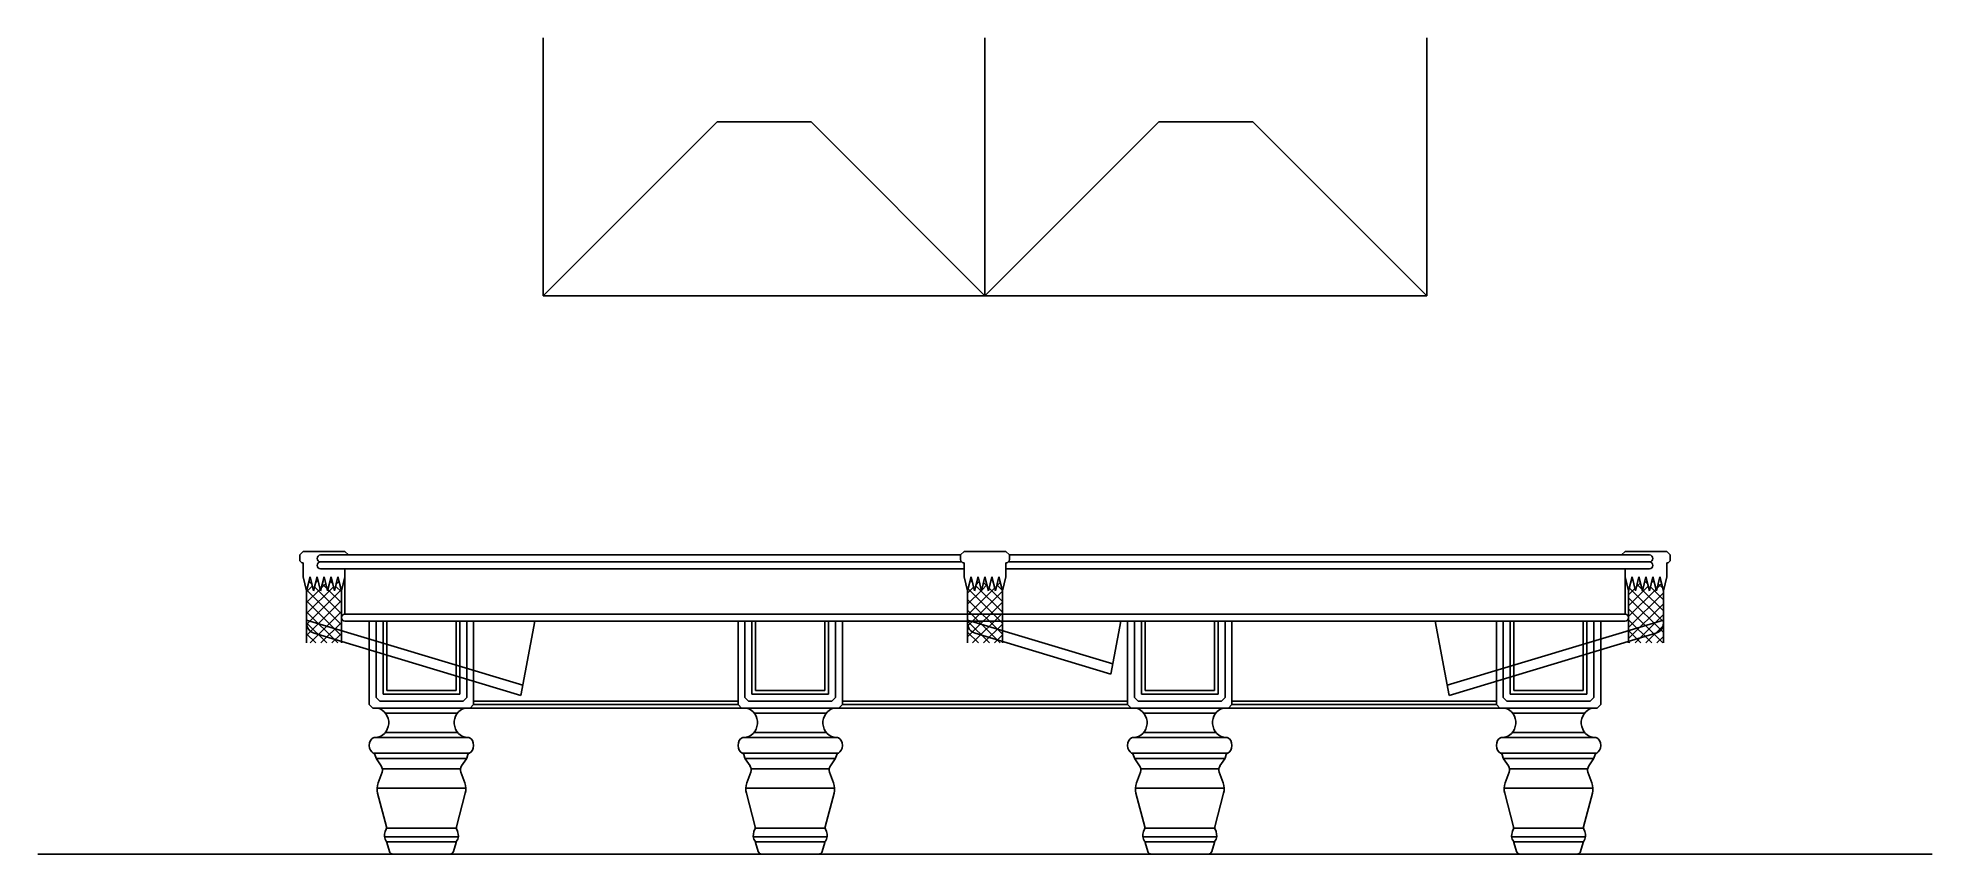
# Model space of a CAD drawing. Header units: millimetres. Extents: x -2723 to 2723, y 0 to 2347.
import ezdxf

# ---------------------------------------------------------------- set-up
doc = ezdxf.new("R2010")
doc.units = ezdxf.units.MM
doc.layers.add('ceco.net 187', color=7, linetype='Continuous')

msp = doc.modelspace()

# ---------------------------------------------------------------- linework, layer by layer
at = {"layer": 'ceco.net 187'}
for p, q in [((-1270, 1605), (-1270, 2346.7)), ((0, 1605), (0, 2346.7)), ((1270, 1605), (1270, 2346.7)), ((-770, 2105), (-1270, 1605)), ((-500, 2105), (-770, 2105)), ((0, 1605), (-500, 2105)), ((0, 1605), (500, 2105)), ((500, 2105), (770, 2105)), ((1270, 1605), (770, 2105)), ((-1270, 1605), (0, 1605)), ((0, 1605), (1270, 1605)), ((-1970, 860), (-1960, 870)), ((-1970, 847.1), (-1970, 860)), ((-1970, 860), (-1970, 860)), ((-1960, 870), (-1840, 870)), ((-1960, 837.1), (-1960, 797.1)), ((-1910, 860), (-70, 860)), ((-1910, 840), (-67.1, 840)), ((-1910, 820), (-60, 820)), ((-1840, 870), (-1830, 860)), ((-1840, 820), (-1840, 797.1)), ((-1830, 860), (-1830, 860)), ((-60, 870), (-70, 860)), ((-70, 847.1), (-70, 860)), ((-70, 860), (-70, 860)), ((60, 870), (-60, 870)), ((-60, 837.1), (-60, 797.1)), ((70, 860), (60, 870)), ((60, 837.1), (60, 797.1)), ((60, 820), (1910, 820)), ((67.1, 840), (1910, 840)), ((70, 860), (1910, 860)), ((70, 847.1), (70, 860)), ((70, 860), (70, 860)), ((1840, 870), (1830, 860)), ((1830, 860), (1830, 860)), ((1960, 870), (1840, 870)), ((1840, 820), (1840, 797.1)), ((1970, 860), (1960, 870)), ((1960, 837.1), (1960, 797.1)), ((1970, 847.1), (1970, 860)), ((1970, 860), (1970, 860)), ((-1960, 797.1), (-1950, 757.1)), ((-1950, 757.1), (-1940, 797.1)), ((-1950, 754.5), (-1933.5, 771)), ((-1950, 691.6), (-1872.9, 768.7)), ((-1934.6, 775.4), (-1943.2, 784.1)), ((-1940.4, 795.5), (-1939.8, 796.1)), ((-1940, 797.1), (-1930, 757.1)), ((-1930, 757.1), (-1920, 797.1)), ((-1850, 690.8), (-1927.2, 768.1)), ((-1924.2, 780.3), (-1917.5, 787)), ((-1918.4, 790.7), (-1921, 793.2)), ((-1920, 797.1), (-1910, 757.1)), ((-1910, 757.1), (-1900, 797.1)), ((-1908, 765), (-1895.2, 777.8)), ((-1891.7, 764), (-1905, 777.2)), ((-1900, 797.1), (-1890, 757.1)), ((-1890, 757.1), (-1880, 797.1)), ((-1875.5, 779.3), (-1882.7, 786.4)), ((-1881.3, 791.7), (-1879.2, 793.8)), ((-1880, 797.1), (-1870, 757.1)), ((-1870, 757.1), (-1860, 797.1)), ((-1850, 753.7), (-1866.7, 770.4)), ((-1865.2, 776.4), (-1856.9, 784.7)), ((-1859.4, 794.5), (-1860.4, 795.5)), ((-1860, 797.1), (-1850, 757.1)), ((-1850, 757.1), (-1840, 797.1)), ((-1840, 690), (-1840, 797.1)), ((-50, 757.1), (-60, 797.1)), ((-40, 797.1), (-50, 757.1)), ((-50, 750), (-32.6, 767.4)), ((-50, 687.2), (28, 765.2)), ((50, 663.8), (-48.6, 762.5)), ((-36.1, 781.3), (-42.4, 787.6)), ((-41.9, 789.6), (-38.9, 792.6)), ((-30, 757.1), (-40, 797.1)), ((-20, 797.1), (-30, 757.1)), ((50, 695.3), (-26.4, 771.6)), ((-25.7, 774.4), (-16.6, 783.4)), ((-19.9, 796.6), (-20.1, 796.8)), ((-10, 757.1), (-20, 797.1)), ((0, 797.1), (-10, 757.1)), ((-9.5, 759.1), (5.7, 774.3)), ((6.8, 769.9), (-4.1, 780.8)), ((10, 757.1), (0, 797.1)), ((20, 797.1), (10, 757.1)), ((50, 726.7), (11.9, 764.8)), ((17.2, 785.8), (21.7, 790.3)), ((23, 785.1), (18.2, 789.9)), ((30, 757.1), (20, 797.1)), ((40, 797.1), (30, 757.1)), ((33.4, 770.5), (44, 781.2)), ((49.6, 758.5), (34.2, 773.9)), ((50, 757.1), (40, 797.1)), ((60, 797.1), (50, 757.1)), ((1840, 690), (1840, 797.1)), ((1850, 757.1), (1840, 797.1)), ((1860, 797.1), (1850, 757.1)), ((1850, 714.2), (1906.6, 770.8)), ((1850, 745.6), (1868.3, 763.9)), ((1950, 668.3), (1852.2, 766)), ((1856.7, 783.7), (1862, 789.1)), ((1862.5, 787.2), (1858.5, 791.2)), ((1870, 757.1), (1860, 797.1)), ((1880, 797.1), (1870, 757.1)), ((1872.8, 768.5), (1884.3, 779.9)), ((1889.1, 760.6), (1874.5, 775.2)), ((1890, 757.1), (1880, 797.1)), ((1900, 797.1), (1890, 757.1)), ((1905.3, 775.8), (1896.8, 784.3)), ((1899.5, 795.1), (1900.3, 795.9)), ((1910, 757.1), (1900, 797.1)), ((1920, 797.1), (1910, 757.1)), ((1950, 731.1), (1912.8, 768.3)), ((1915.7, 779.9), (1922.6, 786.8)), ((1921.5, 791), (1919.1, 793.5)), ((1930, 757.1), (1920, 797.1)), ((1940, 797.1), (1930, 757.1)), ((1931.9, 764.6), (1944.9, 777.6)), ((1948.2, 764.4), (1935.1, 777.5)), ((1950, 757.1), (1940, 797.1)), ((1960, 797.1), (1950, 757.1)), ((-1950, 723), (-1911.2, 761.8)), ((-1950, 660.2), (-1850.6, 759.5)), ((-1950, 757.1), (-1950, 607.1)), ((-1950, 628.7), (-1850, 728.7)), ((-1850, 628), (-1950, 728)), ((-1850, 659.4), (-1949.5, 758.9)), ((-1850, 722.3), (-1889, 761.2)), ((-1850, 757.1), (-1850, 607.1)), ((-50, 718.6), (-10.3, 758.3)), ((-50, 757.1), (-50, 607.1)), ((-50, 655.7), (50, 755.7)), ((50, 632.4), (-50, 732.4)), ((-50, 624.3), (50, 724.3)), ((50, 757.1), (50, 607.1)), ((1850, 682.8), (1928.9, 761.6)), ((1850, 757.1), (1850, 607.1)), ((1850, 651.3), (1950, 751.3)), ((1950, 636.8), (1850, 736.8)), ((1850, 619.9), (1950, 719.9)), ((1950, 699.7), (1890.5, 759.2)), ((1950, 757.1), (1950, 607.1)), ((-1860.5, 607.1), (-1950, 696.6)), ((-1950, 672.7), (-1328.9, 485.4)), ((-1950, 663.7), (-1950, 672.7)), ((-1892, 607.1), (-1950, 665.1)), ((-1940.2, 607.1), (-1850, 697.3)), ((-1908.8, 607.1), (-1850, 665.9)), ((-1840, 690), (1840, 690)), ((-1840, 670), (1840, 670)), ((-1770, 430), (-1770, 670)), ((-1468.8, 670), (-1770, 670)), ((-1750, 450), (-1750, 670)), ((-1730, 460), (-1730, 670)), ((-1720, 470), (-1720, 670)), ((-1520, 670), (-1520, 470)), ((-1510, 670), (-1510, 460)), ((-1490, 670), (-1490, 450)), ((-1470, 670), (-1470, 430)), ((-1334.4, 455.7), (-1294.3, 670)), ((-710, 430), (-710, 670)), ((-408.8, 670), (-710, 670)), ((-690, 450), (-690, 670)), ((-670, 460), (-670, 670)), ((-660, 470), (-660, 670)), ((-460, 670), (-460, 470)), ((-450, 670), (-450, 460)), ((-430, 670), (-430, 450)), ((-410, 670), (-410, 430)), ((43.9, 607.1), (-50, 701)), ((-50, 672.7), (367.4, 546.8)), ((-50, 663.7), (-50, 672.7)), ((12.5, 607.1), (-50, 669.5)), ((-35.8, 607.1), (50, 692.9)), ((-4.4, 607.1), (50, 661.5)), ((361.9, 517.2), (390.5, 670)), ((410, 430), (410, 670)), ((711.2, 670), (410, 670)), ((430, 450), (430, 670)), ((450, 460), (450, 670)), ((460, 470), (460, 670)), ((660, 670), (660, 470)), ((670, 670), (670, 460)), ((690, 670), (690, 450)), ((710, 670), (710, 430)), ((1334.4, 455.7), (1294.3, 670)), ((1950, 672.7), (1328.9, 485.4)), ((1771.2, 670), (1470, 670)), ((1470, 430), (1470, 670)), ((1490, 450), (1490, 670)), ((1510, 460), (1510, 670)), ((1520, 470), (1520, 670)), ((1720, 670), (1720, 470)), ((1730, 670), (1730, 460)), ((1750, 670), (1750, 450)), ((1770, 670), (1770, 430)), ((1948.3, 607.1), (1850, 705.4)), ((1916.9, 607.1), (1850, 674)), ((1868.6, 607.1), (1950, 688.5)), ((1900, 607.1), (1950, 657)), ((1950, 663.7), (1950, 672.7)), ((-1923.4, 607.1), (-1950, 633.7)), ((-1928.7, 634.9), (-1334.4, 455.7)), ((-1877.4, 607.1), (-1850, 634.4)), ((-19, 607.1), (-50, 638.1)), ((-28.7, 634.9), (361.9, 517.2)), ((27, 607.1), (50, 630)), ((1928.7, 634.9), (1334.4, 455.7)), ((1885.5, 607.1), (1850, 642.5)), ((1854, 607.1), (1850, 611.1)), ((1931.5, 607.1), (1950, 625.6)), ((-1740, 440), (-1750, 450)), ((-1500, 440), (-1740, 440)), ((-1510, 460), (-1730, 460)), ((-1520, 470), (-1720, 470)), ((-1490, 450), (-1500, 440)), ((-1470, 440), (-710, 440)), ((-680, 440), (-690, 450)), ((-440, 440), (-680, 440)), ((-450, 460), (-670, 460)), ((-460, 470), (-660, 470)), ((-430, 450), (-440, 440)), ((-410, 440), (410, 440)), ((440, 440), (430, 450)), ((680, 440), (440, 440)), ((670, 460), (450, 460)), ((660, 470), (460, 470)), ((690, 450), (680, 440)), ((710, 440), (1470, 440)), ((1500, 440), (1490, 450)), ((1740, 440), (1500, 440)), ((1730, 460), (1510, 460)), ((1720, 470), (1520, 470)), ((1750, 450), (1740, 440)), ((-1760, 420), (-1770, 430)), ((-1480, 420), (-1760, 420)), ((-1723.1, 405), (-1516.9, 405)), ((-1470, 430), (-1480, 420)), ((-1480, 420), (-700, 420)), ((-1470, 430), (-710, 430)), ((-700, 420), (-710, 430)), ((-420, 420), (-700, 420)), ((-663.1, 405), (-456.9, 405)), ((-410, 430), (-420, 420)), ((-420, 420), (420, 420)), ((-410, 430), (410, 430)), ((420, 420), (410, 430)), ((700, 420), (420, 420)), ((456.9, 405), (663.1, 405)), ((710, 430), (700, 420)), ((700, 420), (1480, 420)), ((710, 430), (1470, 430)), ((1480, 420), (1470, 430)), ((1760, 420), (1480, 420)), ((1516.9, 405), (1723.1, 405)), ((1770, 430), (1760, 420)), ((-1754, 335), (-1486, 335)), ((-1724, 350), (-1516, 350)), ((-694, 335), (-426, 335)), ((-664, 350), (-456, 350)), ((426, 335), (694, 335)), ((456, 350), (664, 350)), ((1486, 335), (1754, 335)), ((1516, 350), (1724, 350)), ((-1757, 290), (-1483, 290)), ((-1750.4, 276.3), (-1753.7, 286.2)), ((-1749.8, 275), (-1490.2, 275)), ((-1735.5, 253.4), (-1749.2, 273.9)), ((-1504.5, 253.4), (-1490.8, 273.9)), ((-1489.6, 276.3), (-1486.3, 286.2)), ((-697, 290), (-423, 290)), ((-690.4, 276.3), (-693.7, 286.2)), ((-689.8, 275), (-430.2, 275)), ((-675.5, 253.4), (-689.2, 273.9)), ((-444.5, 253.4), (-430.8, 273.9)), ((-429.6, 276.3), (-426.3, 286.2)), ((423, 290), (697, 290)), ((429.6, 276.3), (426.3, 286.2)), ((430.2, 275), (689.8, 275)), ((444.5, 253.4), (430.8, 273.9)), ((675.5, 253.4), (689.2, 273.9)), ((690.4, 276.3), (693.7, 286.2)), ((1483, 290), (1757, 290)), ((1489.6, 276.3), (1486.3, 286.2)), ((1490.2, 275), (1749.8, 275)), ((1504.5, 253.4), (1490.8, 273.9)), ((1735.5, 253.4), (1749.2, 273.9)), ((1750.4, 276.3), (1753.7, 286.2)), ((-1744.6, 204.6), (-1733.4, 235.5)), ((-1732.4, 245), (-1507.6, 245)), ((-1495.4, 204.6), (-1506.6, 235.5)), ((-684.6, 204.6), (-673.4, 235.5)), ((-672.4, 245), (-447.6, 245)), ((-435.4, 204.6), (-446.6, 235.5)), ((435.4, 204.6), (446.6, 235.5)), ((447.6, 245), (672.4, 245)), ((684.6, 204.6), (673.4, 235.5)), ((1495.4, 204.6), (1506.6, 235.5)), ((1507.6, 245), (1732.4, 245)), ((1744.6, 204.6), (1733.4, 235.5)), ((-1747.6, 190), (-1492.4, 190)), ((-1747.6, 190), (-1492.4, 190)), ((-1720.8, 78.2), (-1746, 174.9)), ((-1519.2, 78.2), (-1494, 174.9)), ((-687.6, 190), (-432.4, 190)), ((-687.6, 190), (-432.4, 190)), ((-660.8, 78.2), (-686, 174.9)), ((-459.2, 78.2), (-434, 174.9)), ((432.4, 190), (687.6, 190)), ((432.4, 190), (687.6, 190)), ((459.2, 78.2), (434, 174.9)), ((660.8, 78.2), (686, 174.9)), ((1492.4, 190), (1747.6, 190)), ((1492.4, 190), (1747.6, 190)), ((1519.2, 78.2), (1494, 174.9)), ((1720.8, 78.2), (1746, 174.9)), ((-1724.1, 64.7), (-1721.2, 71.9)), ((-1720.5, 75), (-1519.5, 75)), ((-1515.9, 64.7), (-1518.8, 71.9)), ((-664.1, 64.7), (-661.2, 71.9)), ((-660.5, 75), (-459.5, 75)), ((-455.9, 64.7), (-458.8, 71.9)), ((455.9, 64.7), (458.8, 71.9)), ((459.5, 75), (660.5, 75)), ((664.1, 64.7), (661.2, 71.9)), ((1515.9, 64.7), (1518.8, 71.9)), ((1519.5, 75), (1720.5, 75)), ((1724.1, 64.7), (1721.2, 71.9)), ((-2722.6, 0), (2722.6, 0)), ((-1514, 50), (-1726, 50)), ((-1720.8, 36.3), (-1721.2, 36.9)), ((-1720.1, 35), (-1519.9, 35)), ((-1712, 7.3), (-1719.5, 33.5)), ((-1537.6, 0), (-1702.4, 0)), ((-1528, 7.3), (-1520.5, 33.5)), ((-1519.2, 36.3), (-1518.8, 36.9)), ((-454, 50), (-666, 50)), ((-660.8, 36.3), (-661.2, 36.9)), ((-660.1, 35), (-459.9, 35)), ((-652, 7.3), (-659.5, 33.5)), ((-477.6, 0), (-642.4, 0)), ((-468, 7.3), (-460.5, 33.5)), ((-459.2, 36.3), (-458.8, 36.9)), ((666, 50), (454, 50)), ((459.2, 36.3), (458.8, 36.9)), ((459.9, 35), (660.1, 35)), ((468, 7.3), (460.5, 33.5)), ((642.4, 0), (477.6, 0)), ((652, 7.3), (659.5, 33.5)), ((660.8, 36.3), (661.2, 36.9)), ((1726, 50), (1514, 50)), ((1519.2, 36.3), (1518.8, 36.9)), ((1519.9, 35), (1720.1, 35)), ((1528, 7.3), (1520.5, 33.5)), ((1702.4, 0), (1537.6, 0)), ((1712, 7.3), (1719.5, 33.5)), ((1720.8, 36.3), (1721.2, 36.9)), ((2067.5, 0), (2279.2, 0))]:
    msp.add_line(p, q, dxfattribs=at)
for centre, radius, start, end in [((-1960, 847.1), 10, 180, 270), ((-1910, 850), 10, 90, 180), ((-1910, 850), 10, 180, 270), ((-1910, 830), 10, 90, 180), ((-1910, 830), 10, 180, 270), ((-60, 847.1), 10, 180, 270), ((60, 847.1), 10, 270, 0), ((1910, 850), 10, 0, 90), ((1910, 850), 10, 270, 0), ((1910, 830), 10, 0, 90), ((1910, 830), 10, 270, 0), ((1960, 847.1), 10, 270, 0), ((-1920, 663.7), 30, 180, 253.2191), ((-1840, 680), 10, 90, 180), ((-1840, 680), 10, 180, 270), ((-20, 663.7), 30, 180, 253.2191), ((1840, 680), 10, 0, 90), ((1840.1, 680), 10, 270, 0), ((1920, 663.7), 30, 286.7809, 0), ((-1752, 305.1), 30, 92.9402, 102.5655), ((-1488, 305.1), 30, 77.4345, 87.0598), ((-692, 305.1), 30, 92.9402, 102.5655), ((-428, 305.1), 30, 77.4345, 87.0598), ((428, 305.1), 30, 92.9402, 102.5655), ((692, 305.1), 30, 77.4345, 87.0598), ((1488, 305.1), 30, 92.9402, 102.5655), ((1752, 305.1), 30, 77.4345, 87.0598), ((-1740.9, 279.4), 10, 198.4349, 213.6901), ((-1499.1, 279.4), 10, 326.3099, 341.5651), ((-680.9, 279.4), 10, 198.4349, 213.6901), ((-439.1, 279.4), 10, 326.3099, 341.5651), ((439.1, 279.4), 10, 198.4349, 213.6901), ((680.9, 279.4), 10, 326.3099, 341.5651), ((1499.1, 279.4), 10, 198.4349, 213.6901), ((1740.9, 279.4), 10, 326.3099, 341.5651), ((-1752.2, 242.3), 20, 340.0169, 33.6901), ((-1487.8, 242.3), 20, 146.3099, 199.9831), ((-692.2, 242.3), 20, 340.0169, 33.6901), ((-427.8, 242.3), 20, 146.3099, 199.9831), ((427.8, 242.3), 20, 340.0169, 33.6901), ((692.2, 242.3), 20, 146.3099, 199.9831), ((1487.8, 242.3), 20, 340.0169, 33.6901), ((1752.2, 242.3), 20, 146.3099, 199.9831), ((-1697.6, 187.6), 50, 160.0169, 194.6209), ((-1542.4, 187.6), 50, 345.3791, 19.9831), ((-637.6, 187.6), 50, 160.0169, 194.6209), ((-482.4, 187.6), 50, 345.3791, 19.9831), ((482.4, 187.6), 50, 160.0169, 194.6209), ((637.6, 187.6), 50, 345.3791, 19.9831), ((1542.4, 187.6), 50, 160.0169, 194.6209), ((1697.6, 187.6), 50, 345.3791, 19.9831), ((-1696.2, 53.5), 30, 158.1986, 213.6901), ((-1730.4, 75.7), 10, 338.1986, 14.6209), ((-1509.6, 75.7), 10, 165.3791, 201.8014), ((-1543.8, 53.5), 30, 326.3099, 21.8014), ((-636.2, 53.5), 30, 158.1986, 213.6901), ((-670.4, 75.7), 10, 338.1986, 14.6209), ((-449.6, 75.7), 10, 165.3791, 201.8014), ((-483.8, 53.5), 30, 326.3099, 21.8014), ((483.8, 53.5), 30, 158.1986, 213.6901), ((449.6, 75.7), 10, 338.1986, 14.6209), ((670.4, 75.7), 10, 165.3791, 201.8014), ((636.2, 53.5), 30, 326.3099, 21.8014), ((1543.8, 53.5), 30, 158.1986, 213.6901), ((1509.6, 75.7), 10, 338.1986, 14.6209), ((1730.4, 75.7), 10, 165.3791, 201.8014), ((1696.2, 53.5), 30, 326.3099, 21.8014), ((-1729.1, 30.8), 10, 15.9454, 33.6901), ((-1702.4, 10), 10, 195.9454, 270), ((-1537.6, 10), 10, 270, 344.0546), ((-1510.9, 30.8), 10, 146.3099, 164.0546), ((-669.1, 30.8), 10, 15.9454, 33.6901), ((-642.4, 10), 10, 195.9454, 270), ((-477.6, 10), 10, 270, 344.0546), ((-450.9, 30.8), 10, 146.3099, 164.0546), ((450.9, 30.8), 10, 15.9454, 33.6901), ((477.6, 10), 10, 195.9454, 270), ((642.4, 10), 10, 270, 344.0546), ((669.1, 30.8), 10, 146.3099, 164.0546), ((1510.9, 30.8), 10, 15.9454, 33.6901), ((1537.6, 10), 10, 195.9454, 270), ((1702.4, 10), 10, 270, 344.0546), ((1729.1, 30.8), 10, 146.3099, 164.0546)]:
    msp.add_arc(centre, radius, start, end, dxfattribs=at)
for centre, major_axis, ratio, start_param, end_param in [((-1755.6, 378), (0, -43), 0.968263, 6.332875, 9.202227), ((-695.6, 378), (0, -43), 0.968263, 6.332875, 9.202227), ((424.4, 378), (0, -43), 0.968263, 6.332875, 9.202227), ((1484.4, 378), (0, -43), 0.968263, 6.332875, 9.202227), ((-1754.9, 312.5), (0, -22.5), 0.666667, 3.382244, 6.0457), ((-694.9, 312.5), (0, -22.5), 0.666667, 3.382244, 6.0457), ((425.1, 312.5), (0, -22.5), 0.666667, 3.382244, 6.0457), ((1485.1, 312.5), (0, -22.5), 0.666667, 3.382244, 6.0457), ((-1481.8, 285.4), (3.81, 4.66), 0.728373, 7.084015, 8.236478), ((-421.8, 285.4), (3.81, 4.66), 0.728373, 7.084015, 8.236478), ((698.2, 285.4), (3.81, 4.66), 0.728373, 7.084015, 8.236478), ((1758.2, 285.4), (3.81, 4.66), 0.728373, 7.084015, 8.236478)]:
    msp.add_ellipse(centre, major_axis=major_axis, ratio=ratio, start_param=start_param, end_param=end_param, dxfattribs=at)
at = {"layer": 'ceco.net 187', "extrusion": (0, 0, -1)}
for centre, major_axis, ratio, start_param, end_param in [((-1484.4, 378), (0, -43), 0.968263, 6.332875, 9.202227), ((-424.4, 378), (0, -43), 0.968263, 6.332875, 9.202227), ((695.6, 378), (0, -43), 0.968263, 6.332875, 9.202227), ((1755.6, 378), (0, -43), 0.968263, 6.332875, 9.202227), ((-1485.1, 312.5), (0, -22.5), 0.666667, 3.382244, 6.0457), ((-425.1, 312.5), (0, -22.5), 0.666667, 3.382244, 6.0457), ((694.9, 312.5), (0, -22.5), 0.666667, 3.382244, 6.0457), ((1754.9, 312.5), (0, -22.5), 0.666667, 3.382244, 6.0457), ((-1758.2, 285.4), (-3.81, 4.66), 0.728373, 7.084015, 8.236478), ((-698.2, 285.4), (-3.81, 4.66), 0.728373, 7.084015, 8.236478), ((421.8, 285.4), (-3.81, 4.66), 0.728373, 7.084015, 8.236478), ((1481.8, 285.4), (-3.81, 4.66), 0.728373, 7.084015, 8.236478)]:
    msp.add_ellipse(centre, major_axis=major_axis, ratio=ratio, start_param=start_param, end_param=end_param, dxfattribs=at)

doc.saveas('drawing.dxf')
